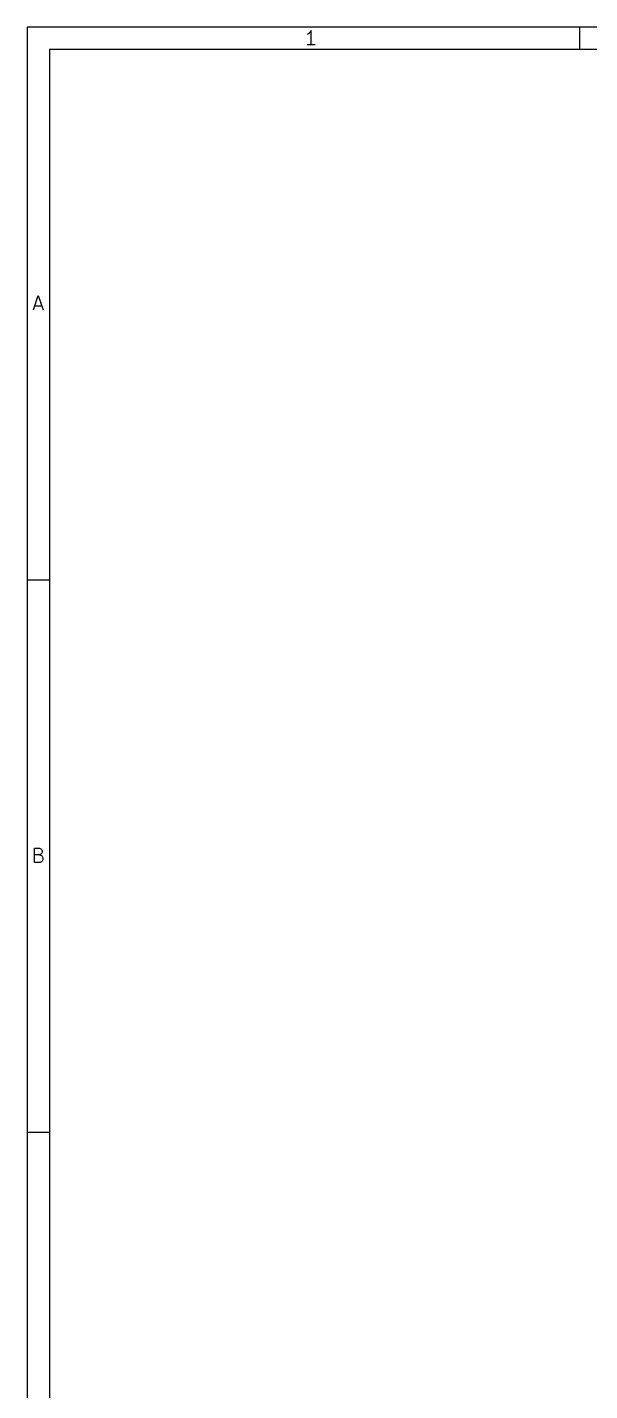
# Model space of a CAD drawing. Extents: x -66 to 211, y -177 to 13.
# Drawn here: x -65.6 to -14.7, y -110.3 to 13.1 of the extents above; entities that cross this region are included whole.
import ezdxf

# ---------------------------------------------------------------- set-up
doc = ezdxf.new("R2010")
doc.units = 0
doc.layers.add('BLACK', color=7, linetype='CONTINUOUS')

msp = doc.modelspace()

# ---------------------------------------------------------------- linework, layer by layer
at = {"layer": 'BLACK', "linetype": 'CONTINUOUS'}
for p, q in [((-65.5675, 13.0581), (-65.5675, -176.949)), ((211.435, 13.0581), (-65.5675, 13.0581)), ((-40.1211, 12.4605), (-40.2449, 12.3986)), ((-39.9973, 12.5843), (-40.1211, 12.4605)), ((-39.8735, 12.77), (-39.9973, 12.5843)), ((-39.8735, 11.47), (-39.8735, 12.77)), ((-15.5675, 11.0581), (-15.5675, 13.0581)), ((-39.5021, 11.47), (-40.2449, 11.47)), ((-63.5675, 11.0581), (-63.5675, -174.949)), ((209.435, 11.0581), (-63.5675, 11.0581)), ((-65.0009, -12.53), (-64.5675, -11.23)), ((-64.8771, -12.1585), (-64.258, -12.1585)), ((-64.5675, -11.23), (-64.1342, -12.53)), ((-65.5675, -36.9419), (-63.5675, -36.9419)), ((-64.908, -62.53), (-64.908, -61.23)), ((-64.908, -61.23), (-64.4747, -61.23)), ((-64.4747, -61.23), (-64.3509, -61.2919)), ((-64.3509, -61.2919), (-64.289, -61.3538)), ((-64.289, -61.3538), (-64.2271, -61.4776)), ((-64.2271, -61.6014), (-64.289, -61.7252)), ((-64.2271, -61.4776), (-64.2271, -61.6014)), ((-64.4747, -61.849), (-64.908, -61.849)), ((-64.4128, -62.53), (-64.908, -62.53)), ((-64.3509, -61.7871), (-64.4747, -61.849)), ((-64.4747, -61.849), (-64.289, -61.9109)), ((-64.289, -62.4681), (-64.4128, -62.53)), ((-64.289, -61.7252), (-64.3509, -61.7871)), ((-64.289, -61.9109), (-64.2271, -61.9728)), ((-64.2271, -62.4062), (-64.289, -62.4681)), ((-64.2271, -61.9728), (-64.1652, -62.0966)), ((-64.1652, -62.2824), (-64.2271, -62.4062)), ((-64.1652, -62.0966), (-64.1652, -62.2824)), ((-65.5675, -86.9419), (-63.5675, -86.9419))]:
    msp.add_line(p, q, dxfattribs=at)

doc.saveas('drawing.dxf')
